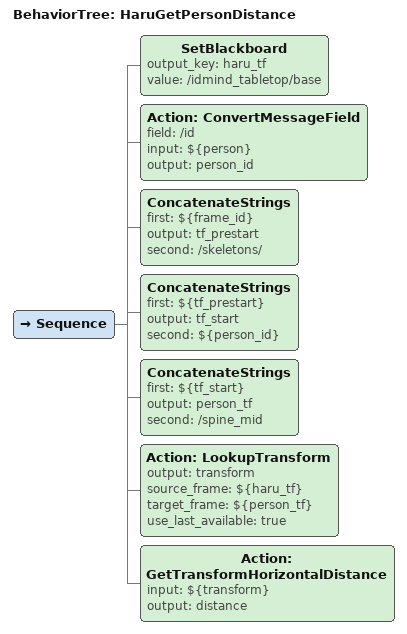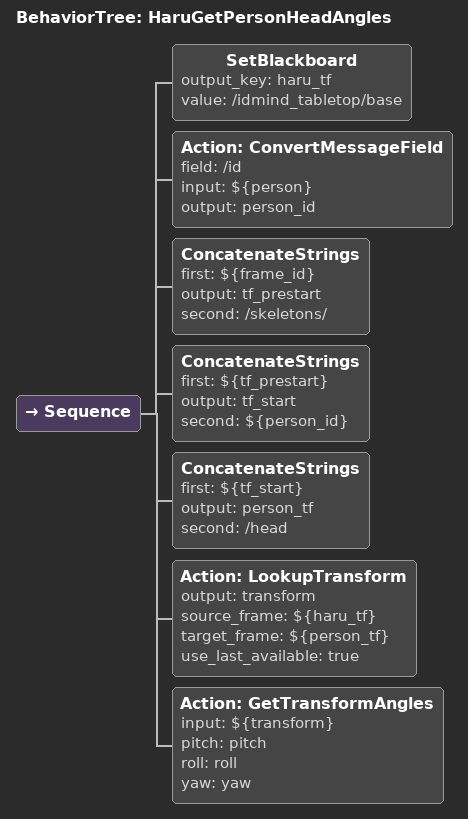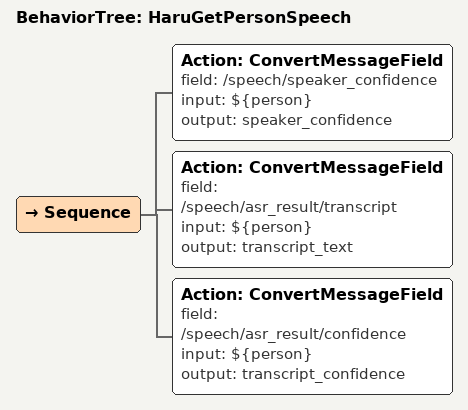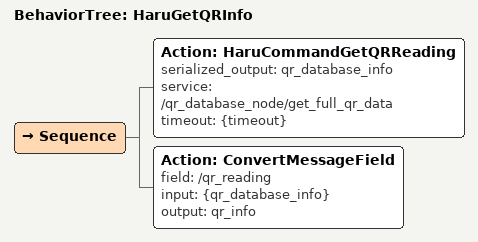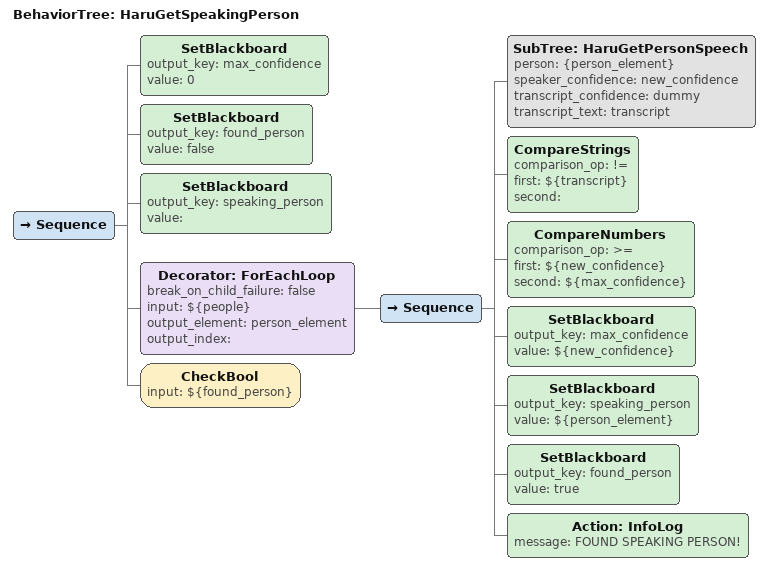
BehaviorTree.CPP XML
<BehaviorTree ID="HaruGetPersonDistance">
    <Sequence>
        <SetBlackboard output_key="haru_tf" value="/idmind_tabletop/base"/>
        <Action ID="ConvertMessageField" field="/id" input="${person}" output="person_id"/>
        <ConcatenateStrings first="${frame_id}" output="tf_prestart" second="/skeletons/"/>
        <ConcatenateStrings first="${tf_prestart}" output="tf_start" second="${person_id}"/>
        <ConcatenateStrings first="${tf_start}" output="person_tf" second="/spine_mid"/>
        <Action ID="LookupTransform" output="transform" source_frame="${haru_tf}" target_frame="${person_tf}" use_last_available="true"/>
        <Action ID="GetTransformHorizontalDistance" input="${transform}" output="distance"/>
    </Sequence>
</BehaviorTree>

<BehaviorTree ID="HaruGetPersonHeadAngles">
    <Sequence>
        <SetBlackboard output_key="haru_tf" value="/idmind_tabletop/base"/>
        <Action ID="ConvertMessageField" field="/id" input="${person}" output="person_id"/>
        <ConcatenateStrings first="${frame_id}" output="tf_prestart" second="/skeletons/"/>
        <ConcatenateStrings first="${tf_prestart}" output="tf_start" second="${person_id}"/>
        <ConcatenateStrings first="${tf_start}" output="person_tf" second="/head"/>
        <Action ID="LookupTransform" output="transform" source_frame="${haru_tf}" target_frame="${person_tf}" use_last_available="true"/>
        <Action ID="GetTransformAngles" input="${transform}" pitch="pitch" roll="roll" yaw="yaw"/>
    </Sequence>
</BehaviorTree>

<BehaviorTree ID="HaruGetPersonSpeech">
    <Sequence>
        <Action ID="ConvertMessageField" field="/speech/speaker_confidence" input="${person}" output="speaker_confidence"/>
        <Action ID="ConvertMessageField" field="/speech/asr_result/transcript" input="${person}" output="transcript_text"/>
        <Action ID="ConvertMessageField" field="/speech/asr_result/confidence" input="${person}" output="transcript_confidence"/>
    </Sequence>
</BehaviorTree>

<BehaviorTree ID="HaruGetQRInfo">
    <Sequence>
        <Action ID="HaruCommandGetQRReading" serialized_output="qr_database_info" service="/qr_database_node/get_full_qr_data" timeout="{timeout}"/>
        <Action ID="ConvertMessageField" field="/qr_reading" input="{qr_database_info}" output="qr_info"/>
    </Sequence>
</BehaviorTree>

<BehaviorTree ID="HaruGetSpeakingPerson">
    <Sequence>
        <SetBlackboard output_key="max_confidence" value="0"/>
        <SetBlackboard output_key="found_person" value="false"/>
        <SetBlackboard output_key="speaking_person" value=""/>
        <Decorator ID="ForEachLoop" break_on_child_failure="false" input="${people}" output_element="person_element" output_index="">
            <Sequence>
                <SubTree ID="HaruGetPersonSpeech" person="{person_element}" speaker_confidence="new_confidence" transcript_confidence="dummy" transcript_text="transcript"/>
                <CompareStrings comparison_op="!=" first="${transcript}" second=""/>
                <CompareNumbers comparison_op=">=" first="${new_confidence}" second="${max_confidence}"/>
                <SetBlackboard output_key="max_confidence" value="${new_confidence}"/>
                <SetBlackboard output_key="speaking_person" value="${person_element}"/>
                <SetBlackboard output_key="found_person" value="true"/>
                <Action ID="InfoLog" message="FOUND SPEAKING PERSON!"/>
            </Sequence>
        </Decorator>
        <CheckBool input="${found_person}"/>
    </Sequence>
</BehaviorTree>
